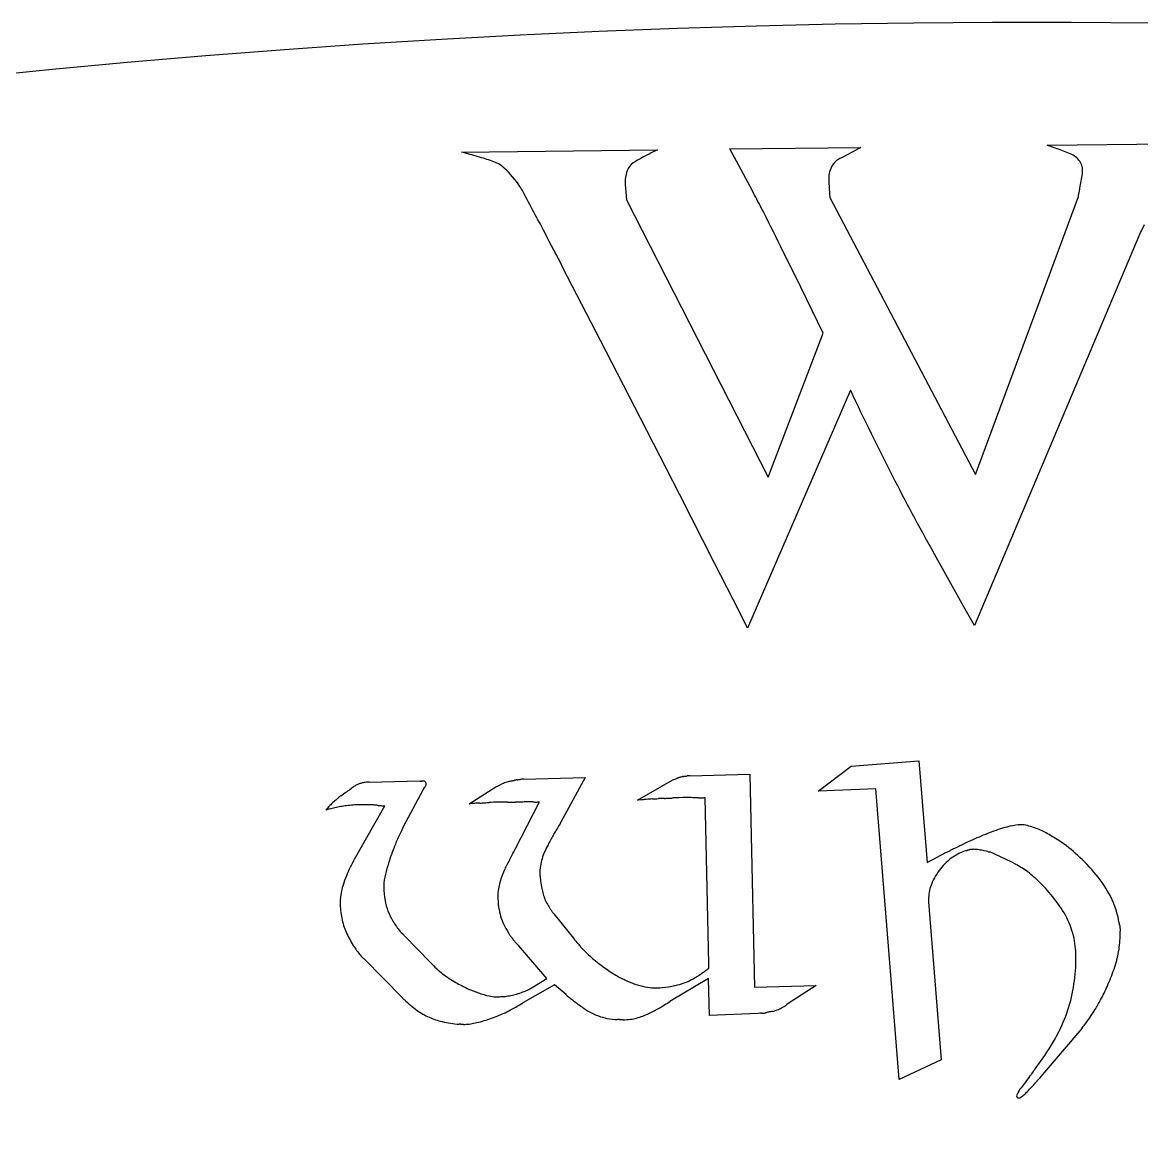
# Model space of a CAD drawing. Extents: x 7.4 to 31.4, y 13.7 to 28.6.
# Drawn here: x 17.107 to 19.768, y 25.981 to 28.63 of the extents above; entities that cross this region are included whole.
import ezdxf

# ---------------------------------------------------------------- set-up
doc = ezdxf.new("R2010")
doc.units = 0
doc.header["$MEASUREMENT"] = 0
doc.layers.add('APS_GEOMETRY', color=7, linetype='Continuous')

msp = doc.modelspace()

# ---------------------------------------------------------------- linework, layer by layer
at = {"layer": 'APS_GEOMETRY'}
for p, q in [((19.543031, 28.337975), (19.98173, 28.343024)), ((18.150774, 28.321953), (18.616891, 28.327317)), ((18.788511, 28.329292), (19.100271, 28.33288)), ((18.842475, 28.229365), (18.788511, 28.329292)), ((18.540146, 28.244675), (18.542361, 28.217659)), ((19.024034, 28.250244), (19.025868, 28.223223)), ((18.542361, 28.217659), (18.543099, 28.208654)), ((18.543099, 28.208654), (18.879754, 27.549315)), ((19.025868, 28.223223), (19.02648, 28.214216)), ((19.02648, 28.214216), (19.37329, 27.554995)), ((19.37329, 27.554995), (19.617562, 28.215941)), ((19.617562, 28.215941), (19.61804, 28.218485)), ((19.61804, 28.218485), (19.619476, 28.226119)), ((19.773596, 28.149181), (19.762815, 28.126205)), ((19.762815, 28.126205), (19.370307, 27.19644)), ((18.957465, 28.000392), (18.909494, 28.098103)), ((18.481568, 27.874054), (18.392106, 28.046953)), ((19.010901, 27.891064), (18.957465, 28.000392)), ((18.879754, 27.549315), (19.010901, 27.891064)), ((18.576496, 27.689538), (18.481568, 27.874054)), ((19.075429, 27.755711), (18.831073, 27.190234)), ((18.669356, 27.508173), (18.576496, 27.689538)), ((18.752615, 27.344724), (18.669356, 27.508173)), ((19.34555, 27.240589), (19.271281, 27.373037)), ((18.811459, 27.228857), (18.752615, 27.344724)), ((18.831073, 27.190234), (18.811459, 27.228857)), ((19.370307, 27.19644), (19.34555, 27.240589)), ((18.999083, 26.802022), (19.077276, 26.861828)), ((19.077276, 26.861828), (19.238355, 26.874771)), ((19.238355, 26.874771), (19.257801, 26.632768)), ((17.931296, 26.823779), (18.051871, 26.827109)), ((18.053047, 26.82636), (18.05353, 26.826371)), ((18.05353, 26.826371), (18.054206, 26.826385)), ((18.054206, 26.826385), (18.054303, 26.826387)), ((18.054303, 26.826387), (18.054593, 26.826393)), ((18.054593, 26.826393), (18.055076, 26.826403)), ((18.055076, 26.826403), (18.055752, 26.826418)), ((18.298498, 26.830791), (18.444582, 26.834662)), ((18.444582, 26.834662), (18.387272, 26.729042)), ((18.569462, 26.780853), (18.653512, 26.829037)), ((18.653512, 26.829037), (18.655814, 26.829859)), ((18.655814, 26.829859), (18.658117, 26.830682)), ((18.658117, 26.830682), (18.66042, 26.831504)), ((18.66042, 26.831504), (18.662722, 26.832326)), ((18.693512, 26.839166), (18.836505, 26.842971)), ((18.836505, 26.842971), (18.838848, 26.732429)), ((17.869255, 26.795396), (17.874584, 26.799376)), ((18.05779, 26.80326), (18.013162, 26.719563)), ((18.169037, 26.772364), (18.232378, 26.812375)), ((19.135871, 26.808359), (18.999083, 26.802022)), ((19.16758, 26.413755), (19.135871, 26.808359)), ((17.863925, 26.791416), (17.869255, 26.795396)), ((18.22165, 26.775799), (18.216915, 26.775699)), ((18.226578, 26.775904), (18.22165, 26.775799)), ((18.231699, 26.776012), (18.226578, 26.775904)), ((18.237014, 26.776125), (18.231699, 26.776012)), ((18.23914, 26.77617), (18.237014, 26.776125)), ((18.240879, 26.776207), (18.23914, 26.77617)), ((18.242618, 26.776244), (18.240879, 26.776207)), ((18.244744, 26.776289), (18.242618, 26.776244)), ((18.248609, 26.776371), (18.244744, 26.776289)), ((18.252474, 26.776453), (18.248609, 26.776371)), ((18.256339, 26.776535), (18.252474, 26.776453)), ((18.260204, 26.776617), (18.256339, 26.776535)), ((18.278814, 26.664873), (18.335977, 26.77745)), ((18.28805, 26.776434), (18.279546, 26.776253)), ((18.296553, 26.776614), (18.28805, 26.776434)), ((18.299548, 26.776677), (18.296553, 26.776614)), ((18.302351, 26.776737), (18.299548, 26.776677)), ((18.305153, 26.776796), (18.302351, 26.776737)), ((18.308148, 26.77686), (18.305153, 26.776796)), ((18.311337, 26.776927), (18.308148, 26.77686)), ((18.314719, 26.776999), (18.311337, 26.776927)), ((18.318101, 26.777071), (18.314719, 26.776999)), ((18.32129, 26.777138), (18.318101, 26.777071)), ((18.572067, 26.781102), (18.569462, 26.780853)), ((18.579882, 26.781847), (18.572067, 26.781102)), ((18.677217, 26.787005), (18.668327, 26.786816)), ((18.685334, 26.787177), (18.677217, 26.787005)), ((18.738577, 26.391567), (18.730186, 26.787354)), ((17.89949, 26.646003), (17.968841, 26.767346)), ((17.906724, 26.769896), (17.89996, 26.769752)), ((17.913101, 26.770031), (17.906724, 26.769896)), ((17.917739, 26.770129), (17.913101, 26.770031)), ((17.922377, 26.770228), (17.917739, 26.770129)), ((18.013162, 26.719563), (18.007888, 26.708431)), ((18.838848, 26.732429), (18.84724, 26.336641)), ((19.475548, 26.722405), (19.475741, 26.72242)), ((19.475741, 26.72242), (19.476319, 26.722466)), ((18.007888, 26.708431), (18.002429, 26.696908)), ((19.368529, 26.664161), (19.367084, 26.664045)), ((19.257801, 26.632768), (19.302434, 26.656522)), ((19.361593, 26.663603), (19.360051, 26.663479)), ((19.363134, 26.663727), (19.361593, 26.663603)), ((19.364579, 26.663843), (19.363134, 26.663727)), ((19.365832, 26.663944), (19.364579, 26.663843)), ((19.367084, 26.664045), (19.365832, 26.663944)), ((19.398077, 26.659651), (19.393626, 26.660748)), ((19.401935, 26.6587), (19.398077, 26.659651)), ((19.457822, 26.634103), (19.407037, 26.657947)), ((18.337313, 26.605017), (18.337345, 26.603471)), ((18.337345, 26.603471), (18.337378, 26.601924)), ((18.338217, 26.598849), (18.33825, 26.597303)), ((18.33825, 26.597303), (18.338282, 26.595757)), ((18.338282, 26.595757), (18.338315, 26.594211)), ((18.338315, 26.594211), (18.338348, 26.592665)), ((17.965833, 26.5809), (17.965868, 26.579257)), ((17.965868, 26.579257), (17.965907, 26.577421)), ((17.965907, 26.577421), (17.965946, 26.575585)), ((17.965946, 26.575585), (17.965981, 26.573943)), ((19.261039, 26.544212), (19.261248, 26.541611)), ((19.261248, 26.541611), (19.261442, 26.539202)), ((19.261442, 26.539202), (19.291603, 26.163866)), ((18.370249, 26.51059), (18.417103, 26.452808)), ((19.714558, 26.489512), (19.714682, 26.487971)), ((19.714682, 26.487971), (19.714806, 26.486429)), ((19.715824, 26.483408), (19.715948, 26.481867)), ((19.715948, 26.481867), (19.716072, 26.480325)), ((19.716072, 26.480325), (19.716196, 26.478784)), ((19.716196, 26.478784), (19.71632, 26.477243)), ((18.005331, 26.468825), (18.007798, 26.466461)), ((18.007798, 26.466461), (18.010462, 26.463907)), ((18.01561, 26.458216), (18.077266, 26.395334)), ((19.71632, 26.477243), (19.716622, 26.473485)), ((19.716622, 26.473485), (19.716908, 26.469921)), ((18.353396, 26.357106), (18.28679, 26.434577)), ((19.611001, 26.426795), (19.610932, 26.427662)), ((19.611087, 26.425736), (19.611001, 26.426795)), ((19.611187, 26.424483), (19.611087, 26.425736)), ((18.010221, 26.311162), (17.918534, 26.404342)), ((19.191424, 26.117031), (19.16758, 26.413755)), ((19.611303, 26.423038), (19.611187, 26.424483)), ((18.73879, 26.381518), (18.738577, 26.391567)), ((18.319052, 26.335497), (18.353396, 26.357106)), ((18.737768, 26.356748), (18.64612, 26.302216)), ((18.740393, 26.269413), (18.737768, 26.356748)), ((18.372276, 26.342039), (18.296616, 26.299446)), ((18.39984, 26.318649), (18.372276, 26.342039)), ((18.399856, 26.317876), (18.39984, 26.318649)), ((18.612948, 26.334767), (18.613625, 26.334782)), ((18.613625, 26.334782), (18.614108, 26.334792)), ((18.614108, 26.334792), (18.614591, 26.334802)), ((18.614591, 26.334802), (18.615267, 26.334817)), ((18.84724, 26.336641), (18.994097, 26.340528)), ((18.994097, 26.340528), (18.925443, 26.295764)), ((18.232127, 26.313546), (18.234446, 26.313595)), ((18.234446, 26.313595), (18.236765, 26.313645)), ((18.236765, 26.313645), (18.239084, 26.313694)), ((18.239084, 26.313694), (18.241403, 26.313743)), ((18.855524, 26.274174), (18.740393, 26.269413)), ((18.860066, 26.27427), (18.855524, 26.274174)), ((18.864414, 26.274362), (18.860066, 26.27427)), ((18.146796, 26.248321), (18.145346, 26.24829)), ((18.148052, 26.248347), (18.146796, 26.248321)), ((18.15174, 26.247652), (18.150774, 26.247632)), ((18.153093, 26.247681), (18.15174, 26.247652)), ((18.154446, 26.24771), (18.153093, 26.247681)), ((18.155412, 26.24773), (18.154446, 26.24771)), ((18.523289, 26.259396), (18.521743, 26.259364)), ((18.524835, 26.259429), (18.523289, 26.259396)), ((18.530262, 26.258771), (18.528716, 26.258738)), ((18.531808, 26.258804), (18.530262, 26.258771)), ((18.533354, 26.258836), (18.531808, 26.258804)), ((18.5349, 26.258869), (18.533354, 26.258836)), ((19.625396, 26.238005), (19.532546, 26.128929)), ((19.291603, 26.163866), (19.191424, 26.117031)), ((19.517249, 26.145541), (19.537432, 26.174312)), ((19.528737, 26.124454), (19.524395, 26.119354)), ((19.532546, 26.128929), (19.528737, 26.124454))]:
    msp.add_line(p, q, dxfattribs=at)
for centre, radius, start, end in [((19.495545, 4.630207), 24, 61.299397, 119.092201), ((17.696644, 26.637917), 1.744193, 73.556618, 74.908174), ((19.098033, 27.343753), 1.094941, 116.067066, 118.417888), ((21.116852, 24.493478), 4.336773, 117.709944, 118.417888), ((19.370947, 27.801209), 0.563676, 69.288725, 72.224399), ((19.29645, 27.604175), 0.774323, 66.784067, 69.288725), ((19.584558, 28.275867), 0.04345, 28.960103, 66.784067), ((17.836407, 27.111466), 1.25045, 71.960365, 73.556618), ((18.199165, 28.225297), 0.079035, 47.729378, 71.960365), ((18.582497, 28.263074), 0.040396, 124.946224, 159.545847), ((18.685724, 28.105734), 0.228562, 118.417888, 123.56459), ((19.066541, 28.269222), 0.040305, 126.197025, 160.041159), ((19.153697, 28.121551), 0.21162, 118.417888, 121.623104), ((19.586592, 28.276992), 0.041125, 350.039692, 28.960103), ((18.092912, 28.108406), 0.237001, 33.806343, 47.729378), ((18.615304, 28.250838), 0.07541, 159.545847, 184.687611), ((19.103876, 28.255664), 0.080026, 160.041159, 183.88387), ((11.416431, 29.665317), 8.328403, 350.120164, 350.354501), ((17.942076, 28.034267), 0.404201, 28.480888, 30.640987), ((18.862856, 28.368408), 0.769883, 349.349415, 350.120164), ((13.724249, 25.745995), 5.202768, 27.878839, 28.480888), ((17.663439, 27.576887), 1.347535, 27.047833, 28.960103), ((12.639234, 25.011642), 6.988734, 26.208172, 27.047833), ((8.532314, 22.999462), 11.076408, 27.596018, 27.878839), ((-10.746184, 12.922612), 32.829646, 27.431741, 27.596018), ((25.169879, 30.619223), 6.733649, 205.166753, 207.10333), ((23.915019, 29.976987), 5.323989, 207.10333, 209.281275), ((18.055577, 26.830975), 0.005356, 226.21457, 237.524502), ((18.053034, 26.82698), 0.000619, 237.524502, 271.21457), ((18.056736, 26.780043), 0.046385, 87.400495, 91.21457), ((18.057196, 26.790191), 0.036227, 83.084467, 87.400495), ((18.061003, 26.821578), 0.00461, 51.925163, 83.084467), ((18.059158, 26.819223), 0.007601, 27.779621, 51.925163), ((18.349963, 26.519051), 0.318039, 106.145987, 107.159965), ((18.374996, 26.432584), 0.408057, 105.250813, 106.145987), ((18.229902, 27.026537), 0.203795, 280.676892, 281.998867), ((18.247939, 26.941671), 0.117033, 281.998867, 283.743377), ((18.351529, 26.51812), 0.319002, 103.103228, 103.743377), ((18.367695, 26.448668), 0.39031, 102.524502, 103.103228), ((18.281497, 26.903122), 0.073448, 271.21457, 274.227357), ((18.282472, 26.889928), 0.060218, 274.227357, 277.554761), ((18.297678, 26.775271), 0.055443, 93.940881, 97.554761), ((18.300562, 26.733408), 0.097405, 91.21457, 93.940881), ((18.671346, 26.819967), 0.01507, 114.41316, 124.904637), ((18.673279, 26.815708), 0.019747, 105.250813, 114.41316), ((18.699951, 26.717879), 0.121147, 103.743377, 105.250813), ((18.715191, 26.655568), 0.185294, 102.524502, 103.743377), ((18.678629, 26.82958), 0.007769, 105.250813, 117.779621), ((18.678216, 26.831097), 0.006196, 91.21457, 105.250813), ((18.677953, 26.843486), 0.006196, 271.21457, 285.250813), ((18.677539, 26.845004), 0.007769, 285.250813, 297.779621), ((18.680111, 26.887604), 0.049485, 271.21457, 274.790904), ((18.680047, 26.888376), 0.050259, 274.790904, 278.339586), ((18.694626, 26.788921), 0.050259, 94.790904, 98.339586), ((18.694561, 26.789692), 0.049485, 91.21457, 94.790904), ((17.874518, 26.802473), 0.003098, 271.21457, 285.250813), ((17.874311, 26.803232), 0.003884, 285.250813, 297.779621), ((17.873902, 26.804009), 0.004763, 297.779621, 308.084467), ((17.872125, 26.806276), 0.007644, 308.084467, 316.21457), ((17.77142, 26.96319), 0.19389, 303.219953, 305.374264), ((17.812738, 26.904994), 0.122517, 305.374264, 308.084467), ((17.93033, 26.75494), 0.068123, 123.219953, 128.084467), ((17.922852, 26.766359), 0.054474, 117.779621, 123.219953), ((17.925758, 26.771349), 0.051646, 115.177059, 123.219953), ((17.93072, 26.760793), 0.06331, 107.913814, 115.177059), ((17.9252, 26.777869), 0.045364, 97.796514, 107.913814), ((17.933564, 26.716779), 0.107025, 91.21457, 97.796514), ((18.0742, 26.795485), 0.018158, 149.209186, 154.649518), ((18.078108, 26.793156), 0.022708, 144.344672, 149.209186), ((18.090269, 26.784432), 0.037674, 141.408998, 144.344672), ((18.070232, 26.800423), 0.012039, 136.21457, 141.408998), ((18.00903, 26.848966), 0.066139, 322.554761, 326.834225), ((18.028638, 26.836152), 0.042716, 326.834225, 332.159965), ((18.061271, 26.819151), 0.00586, 4.58103, 38.084467), ((18.060886, 26.81912), 0.006246, 332.159965, 4.58103), ((18.142026, 27.025068), 0.231088, 293.015979, 294.048224), ((18.157451, 26.9905), 0.193235, 294.048224, 295.177059), ((18.164742, 26.97499), 0.176097, 295.177059, 296.415693), ((18.178474, 26.947347), 0.145231, 296.415693, 297.779621), ((18.271146, 26.771426), 0.053606, 112.252081, 117.779621), ((18.274763, 26.762585), 0.063159, 107.159965, 112.252081), ((17.9305, 26.679895), 0.127964, 131.815864, 136.21457), ((17.963728, 26.642752), 0.177801, 128.084467, 131.815864), ((17.910895, 26.728221), 0.078731, 131.450928, 136.21457), ((17.912346, 26.726579), 0.080922, 126.752247, 131.450928), ((18.275038, 25.392993), 1.383437, 93.817132, 94.3944), ((18.24677, 25.816671), 0.958818, 93.123722, 93.817132), ((18.160079, 27.405197), 0.632072, 273.123722, 274.175506), ((18.165852, 27.326129), 0.552794, 274.175506, 275.300186), ((18.277548, 27.122446), 0.346264, 267.128953, 268.92396), ((18.275039, 26.988853), 0.212647, 268.92396, 271.21457), ((18.328736, 26.81896), 0.04248, 259.904637, 265.205564), ((18.327949, 26.809578), 0.033065, 265.205564, 271.21457), ((18.327949, 26.809578), 0.033065, 271.21457, 277.223576), ((18.326765, 26.818918), 0.04248, 277.223576, 282.524502), ((18.65956, 25.946864), 0.838776, 94.736023, 95.450964), ((18.727116, 25.131448), 1.656986, 94.227357, 94.736023), ((18.599515, 27.041345), 0.257477, 271.21457, 272.762727), ((18.598059, 27.071513), 0.28768, 272.762727, 274.227357), ((18.640471, 26.497718), 0.28768, 92.762727, 94.227357), ((18.639015, 26.527887), 0.257477, 91.21457, 92.762727), ((18.624314, 27.221288), 0.43608, 271.21457, 272.433445), ((18.625793, 27.18649), 0.401251, 272.433445, 273.704122), ((18.680177, 26.346447), 0.440551, 92.546789, 93.704122), ((18.675375, 26.454411), 0.33248, 91.21457, 92.546789), ((18.688612, 26.632572), 0.15464, 88.352164, 91.21457), ((18.688567, 26.631025), 0.156187, 85.503976, 88.352164), ((18.706121, 26.536272), 0.250516, 89.623429, 91.21457), ((18.706116, 26.535499), 0.251289, 88.034739, 89.623429), ((18.717697, 26.873013), 0.086424, 268.034739, 272.646666), ((18.715692, 26.916381), 0.129839, 272.646666, 276.408998), ((17.881616, 26.716574), 0.067157, 138.335666, 142.554761), ((17.992181, 26.20307), 0.578054, 105.595964, 106.469688), ((18.02988, 26.584642), 0.265622, 136.21457, 138.335666), ((17.927921, 26.433286), 0.339037, 104.455089, 105.595964), ((17.870745, 26.655088), 0.109984, 100.942148, 104.455089), ((17.87232, 26.646937), 0.118286, 97.554761, 100.942148), ((17.888381, 26.634942), 0.133064, 100.676892, 103.743377), ((17.887511, 26.639561), 0.128364, 97.554761, 100.676892), ((18.029885, 25.566049), 1.211275, 97.223576, 97.554761), ((18.065176, 25.287613), 1.491939, 96.925163, 97.223576), ((17.905171, 26.604974), 0.164897, 94.227357, 96.925163), ((17.902762, 26.637556), 0.132226, 91.21457, 94.227357), ((17.923557, 26.714569), 0.055671, 86.450928, 91.21457), ((17.923462, 26.713022), 0.057221, 81.752247, 86.450928), ((17.934817, 26.62123), 0.148455, 87.638235, 91.21457), ((17.934721, 26.61891), 0.150777, 84.089553, 87.638235), ((17.997066, 27.221139), 0.454671, 264.089553, 265.267706), ((17.996746, 27.217265), 0.450784, 265.267706, 266.450928), ((17.160785, 27.449891), 1.42343, 328.621988, 329.209186), ((18.419511, 26.704202), 0.03977, 152.159965, 154.649518), ((18.444139, 26.691195), 0.067621, 150.250813, 152.159965), ((18.368301, 26.734539), 0.01973, 330.250813, 336.770615), ((18.365091, 26.735917), 0.023223, 336.770615, 342.779621), ((19.494851, 26.54304), 0.180401, 96.142411, 105.175889), ((19.480763, 26.667159), 0.055485, 77.384696, 94.594253), ((19.454828, 26.551277), 0.174235, 67.698016, 77.384696), ((18.289521, 26.56089), 0.317684, 154.649518, 156.986824), ((18.574624, 26.568757), 0.242516, 147.982858, 151.145987), ((17.350247, 27.334342), 1.201513, 327.982858, 328.621988), ((19.677301, 26.001732), 0.752372, 111.098615, 114.411406), ((19.557357, 26.312595), 0.419171, 105.175889, 111.098615), ((19.429421, 26.489335), 0.241184, 60.623785, 67.698016), ((19.373908, 26.39072), 0.354351, 54.788682, 60.623785), ((18.497217, 26.46782), 0.54503, 157.829348, 161.101981), ((18.26846, 26.569836), 0.294801, 156.986824, 159.41316), ((12.633421, 29.646394), 6.384351, 332.017084, 332.159965), ((18.540851, 26.574924), 0.209594, 151.469688, 156.567799), ((18.535364, 26.590389), 0.197691, 151.145987, 154.649518), ((19.353866, 26.584634), 0.086851, 110.539649, 114.248077), ((19.741367, 25.860574), 0.907388, 114.411406, 117.427908), ((19.363574, 26.552057), 0.112213, 84.289407, 87.469237), ((19.373187, 26.385295), 0.359208, 46.320032, 55.193593), ((16.716936, 27.292408), 1.347699, 330.749025, 331.073184), ((17.108103, 27.076233), 0.900772, 331.073184, 331.469688), ((18.380029, 26.507938), 0.421165, 161.101981, 164.825029), ((19.42508, 26.01756), 1.315983, 151.856816, 152.474774), ((13.790264, 29.031732), 5.074352, 331.856816, 332.017084), ((18.434942, 26.611739), 0.097385, 161.983897, 172.241943), ((18.518947, 26.584417), 0.185721, 156.567799, 161.983897), ((19.40484, 26.524858), 0.148065, 125.254325, 141.082121), ((19.271962, 26.737852), 0.086851, 290.539649, 294.248077), ((19.268593, 26.74533), 0.095053, 294.248077, 297.792844), ((19.357235, 26.577156), 0.095053, 114.248077, 117.792844), ((19.382789, 26.556054), 0.109863, 106.859027, 125.254325), ((19.349936, 26.673528), 0.012373, 274.594253, 281.71927), ((19.349778, 26.674288), 0.013149, 281.71927, 288.630497), ((19.358179, 26.649368), 0.013149, 101.71927, 108.630497), ((19.358022, 26.650128), 0.012373, 94.594253, 101.71927), ((19.36105, 26.655813), 0.007769, 108.630497, 121.159305), ((19.360548, 26.657304), 0.006196, 94.594253, 108.630497), ((19.36164, 26.532717), 0.13165, 81.353733, 84.289407), ((19.334151, 26.351938), 0.314507, 80.123959, 81.353733), ((19.350601, 26.446427), 0.218597, 78.648857, 80.123959), ((19.411118, 26.695974), 0.038388, 256.159305, 261.599637), ((19.406496, 26.664678), 0.006752, 261.599637, 274.594253), ((19.288255, 26.296356), 0.482186, 38.66313, 46.320032), ((18.15204, 26.493827), 0.295114, 154.649518, 158.671509), ((18.469591, 26.311621), 0.660724, 151.469688, 152.159965), ((18.421672, 26.337672), 0.606181, 150.749025, 151.469688), ((18.407555, 26.500472), 0.449685, 164.825029, 168.307161), ((18.480718, 26.51691), 0.248439, 156.986824, 160.891433), ((19.258852, 26.104186), 1.128537, 152.474774, 153.142083), ((18.46449, 26.607713), 0.127206, 172.241943, 181.21457), ((19.399487, 26.52918), 0.141185, 141.082121, 157.628539), ((19.380968, 26.470414), 0.180833, 60.904186, 64.849372), ((19.308082, 26.339441), 0.33072, 57.987179, 60.904186), ((19.387675, 26.466754), 0.180575, 52.652951, 57.987179), ((18.236524, 26.46084), 0.38581, 158.671509, 162.188964), ((18.035925, 26.577385), 0.070179, 168.307161, 177.128953), ((18.468625, 26.5211), 0.235641, 160.891433, 164.900717), ((18.343573, 26.602056), 0.006196, 181.21457, 195.250813), ((18.34509, 26.60247), 0.007769, 195.250813, 207.779621), ((18.589618, 26.619892), 0.25274, 186.18431, 190.223073), ((19.355855, 26.425055), 0.233028, 47.957676, 52.652951), ((19.317074, 26.36923), 0.30058, 41.102953, 49.594253), ((19.460857, 26.434455), 0.261137, 24.736382, 38.66313), ((18.003248, 26.535787), 0.14079, 162.188964, 171.752247), ((18.168309, 26.578232), 0.202374, 181.21457, 190.107118), ((18.392865, 26.549738), 0.155657, 173.86219, 181.21457), ((18.342346, 26.555171), 0.104847, 164.900717, 173.86219), ((18.501426, 26.603987), 0.163127, 190.223073, 195.250813), ((18.465181, 26.594105), 0.125558, 195.250813, 201.770615), ((19.362859, 26.544256), 0.101576, 157.628539, 177.162845), ((19.212125, 26.277668), 0.439857, 34.085615, 41.102953), ((18.00623, 26.535354), 0.143804, 171.752247, 181.21457), ((18.038138, 26.536031), 0.175718, 181.21457, 193.135308), ((18.109582, 26.567764), 0.142721, 190.107118, 200.700699), ((18.441724, 26.556795), 0.204743, 182.899254, 190.211713), ((18.485825, 26.602349), 0.147788, 201.770615, 207.779621), ((18.837957, 26.823152), 0.563113, 210.959451, 211.593696), ((19.278562, 26.54562), 0.017579, 175.848091, 184.594253), ((19.275322, 26.545855), 0.014331, 166.159305, 175.848091), ((19.508001, 26.456175), 0.20923, 9.168175, 24.736382), ((18.112031, 26.568689), 0.145339, 200.700699, 211.104994), ((18.370245, 26.543919), 0.132113, 190.211713, 199.318333), ((18.922821, 26.875348), 0.662743, 211.593696, 212.178326), ((18.465873, 26.587834), 0.122867, 212.178326, 215.329042), ((18.496689, 26.609677), 0.16064, 215.329042, 218.084467), ((19.401853, 26.406053), 0.210773, 19.678793, 34.085615), ((18.024696, 26.532894), 0.161916, 193.135308, 205.555659), ((18.153999, 26.594011), 0.194354, 211.104994, 220.099066), ((18.396101, 26.552983), 0.159513, 199.318333, 206.873834), ((18.421455, 26.565831), 0.187936, 206.873834, 213.833813), ((19.720982, 26.486925), 0.006196, 184.594253, 198.630497), ((19.722472, 26.487428), 0.007769, 198.630497, 211.159305), ((18.140679, 26.588353), 0.290476, 205.555659, 212.543262), ((17.973387, 26.425226), 0.05358, 42.128953, 46.21457), ((17.972575, 26.424491), 0.054675, 38.084467, 42.128953), ((18.62658, 26.713235), 0.440473, 214.904637, 215.992401), ((18.645619, 26.727064), 0.464005, 215.992401, 217.052223), ((18.666974, 26.643392), 0.314258, 217.33391, 223.763717), ((19.419193, 26.412255), 0.192357, 4.594253, 19.678793), ((19.482063, 26.461071), 0.234668, 350.238994, 0.357859), ((19.674538, 26.467505), 0.04248, 353.284321, 358.585247), ((19.683949, 26.467272), 0.033065, 358.585247, 4.594253), ((18.040398, 26.524361), 0.171517, 212.543262, 221.640648), ((18.359997, 26.511424), 0.106121, 217.052223, 221.676797), ((18.363057, 26.514148), 0.110218, 221.676797, 226.21457), ((18.666133, 26.642587), 0.313093, 223.763717, 230.205483), ((17.938497, 26.428731), 0.032043, 214.904637, 219.874378), ((17.929021, 26.420815), 0.019695, 219.874378, 226.21457), ((17.925971, 26.417632), 0.015288, 226.21457, 234.344672), ((17.922613, 26.412951), 0.009526, 234.344672, 244.649518), ((18.747092, 26.739776), 0.439585, 230.205483, 234.802505), ((19.199846, 26.404899), 0.411857, 353.662392, 2.524223), ((19.462247, 26.46448), 0.254774, 340.528622, 350.238994), ((18.236926, 26.536982), 0.213437, 221.579106, 227.010293), ((18.222424, 26.521425), 0.19217, 227.010293, 232.734371), ((18.709424, 26.686372), 0.374233, 234.802505, 239.785004), ((18.458605, 26.747668), 0.461036, 304.904637, 306.117065), ((18.414659, 26.807895), 0.535591, 306.117065, 307.241943), ((19.129585, 26.582095), 0.607616, 336.424352, 340.528622), ((18.289654, 26.609788), 0.3032, 232.734371, 236.368836), ((18.26893, 26.578632), 0.265782, 236.368836, 240.250813), ((18.317442, 26.65764), 0.358461, 239.785004, 244.98263), ((18.666188, 26.625531), 0.299975, 241.073184, 246.350873), ((18.643244, 26.573136), 0.242777, 246.350873, 252.217915), ((18.626931, 26.489688), 0.152746, 284.283887, 292.56555), ((18.617821, 26.511611), 0.176488, 292.56555, 300.269174), ((18.512641, 26.667734), 0.364546, 302.178326, 303.595247), ((18.478151, 26.719654), 0.426877, 303.595247, 304.904637), ((19.206278, 26.404185), 0.405385, 344.729956, 353.662392), ((18.270762, 26.557613), 0.248077, 244.98263, 251.231463), ((18.271154, 26.558768), 0.249297, 251.231463, 257.432972), ((18.242035, 26.456528), 0.142357, 280.676892, 286.338577), ((18.232753, 26.488193), 0.175354, 286.338577, 291.439429), ((18.277177, 26.388677), 0.066673, 287.159965, 291.986824), ((18.269863, 26.40679), 0.086206, 291.986824, 296.231463), ((18.238541, 26.470358), 0.157073, 296.231463, 298.564445), ((18.24238, 26.463307), 0.149044, 298.564445, 300.959451), ((18.620187, 26.501246), 0.16728, 252.217915, 260.686783), ((18.610652, 26.443099), 0.108356, 260.686783, 271.21457), ((18.599981, 26.646739), 0.312297, 272.80571, 277.898434), ((18.615588, 26.534242), 0.198723, 277.898434, 284.283887), ((19.288259, 26.512852), 0.434492, 331.570386, 336.424352), ((18.019905, 26.316263), 0.010946, 207.779621, 216.752247), ((18.019023, 26.315604), 0.009845, 216.752247, 226.21457), ((18.019023, 26.315604), 0.009845, 226.21457, 235.676892), ((18.019644, 26.316514), 0.010946, 235.676892, 244.649518), ((18.1861, 26.480351), 0.243868, 225.429745, 234.713128), ((18.234444, 26.394092), 0.080579, 257.432972, 268.352164), ((18.238152, 26.467078), 0.15337, 271.21457, 276.113662), ((18.235661, 26.490338), 0.176763, 276.113662, 280.676892), ((18.118002, 26.571987), 0.32614, 299.825029, 302.373874), ((18.272439, 26.328387), 0.03771, 302.373874, 309.874378), ((18.936764, 26.980386), 0.852754, 230.978211, 231.862817), ((18.835521, 26.851438), 0.68881, 231.862817, 232.847084), ((18.971924, 27.03145), 0.914664, 232.847084, 233.588336), ((18.950484, 27.002382), 0.878545, 233.588336, 234.344672), ((18.353397, 26.750156), 0.535031, 299.954365, 301.417807), ((18.235125, 26.943781), 0.76192, 301.417807, 302.644135), ((18.896675, 26.327476), 0.042716, 300.269174, 305.594914), ((18.883041, 26.346522), 0.066139, 305.594914, 309.874378), ((19.271094, 26.38649), 0.338198, 334.046682, 344.729956), ((19.157571, 26.586012), 0.584253, 328.735894, 331.362542), ((18.143436, 26.420066), 0.170014, 234.713128, 245.836826), ((18.045508, 26.744587), 0.513438, 289.649518, 291.694927), ((18.091918, 26.627933), 0.387891, 291.694927, 294.048224), ((18.037971, 26.734386), 0.507122, 294.713135, 296.902713), ((18.138602, 26.536054), 0.284721, 296.902713, 299.825029), ((18.543599, 26.437396), 0.1823, 234.745335, 241.660886), ((18.537494, 26.426076), 0.169438, 241.660886, 248.834434), ((18.518659, 26.37743), 0.117273, 248.834434, 259.15326), ((18.532589, 26.396852), 0.138243, 284.539101, 290.772821), ((18.524753, 26.41751), 0.160337, 290.772821, 296.560745), ((18.470085, 26.547018), 0.300757, 294.843947, 297.414684), ((18.466678, 26.553587), 0.308156, 297.414684, 299.954365), ((18.863377, 26.323265), 0.048914, 271.21457, 276.18431), ((18.862199, 26.334137), 0.059849, 276.18431, 280.676892), ((18.966479, 25.855813), 0.429738, 101.998867, 102.524502), ((18.984519, 25.770933), 0.516514, 101.519416, 101.998867), ((18.994014, 25.724344), 0.56406, 101.080376, 101.519416), ((19.013961, 25.62249), 0.667849, 100.676892, 101.080376), ((18.854172, 26.411024), 0.137075, 285.250813, 287.913814), ((18.862081, 26.386555), 0.111359, 287.913814, 290.868394), ((18.866011, 26.376247), 0.100327, 290.868394, 294.14667), ((18.873631, 26.359249), 0.081699, 294.14667, 297.779621), ((18.842409, 26.418518), 0.14869, 297.779621, 299.111841), ((18.818895, 26.460744), 0.19702, 299.111841, 300.269174), ((19.337778, 26.4766), 0.373432, 325.450267, 328.735894), ((18.143935, 26.421179), 0.171233, 245.836826, 256.88563), ((18.164368, 26.508882), 0.261285, 256.88563, 265.825258), ((18.148139, 26.244262), 0.004087, 75.269174, 91.21457), ((18.146843, 26.239336), 0.00918, 64.649518, 75.269174), ((18.152757, 26.37296), 0.125258, 271.21457, 274.3944), ((18.152638, 26.374503), 0.126806, 274.3944, 277.554761), ((18.152434, 26.376048), 0.128364, 277.554761, 280.676892), ((18.151563, 26.380666), 0.133064, 280.676892, 283.743377), ((18.137236, 26.485993), 0.239037, 281.080376, 285.398864), ((18.135195, 26.493404), 0.246723, 285.398864, 289.649518), ((18.528387, 26.4282), 0.168967, 259.15326, 267.74634), ((18.524999, 26.251671), 0.00776, 79.904637, 91.21457), ((18.522939, 26.240097), 0.019516, 72.779621, 79.904637), ((18.531384, 26.424726), 0.165894, 271.21457, 277.330073), ((18.537313, 26.378639), 0.119427, 277.330073, 284.539101), ((19.150075, 26.445393), 0.47279, 325.014849, 334.046682), ((19.485655, 26.356959), 0.183515, 319.594253, 323.345982), ((19.165003, 26.595565), 0.583203, 323.345982, 325.450267), ((19.589196, 26.073875), 0.100514, 142.083806, 145.66671), ((19.295169, 26.302903), 0.272186, 322.083806, 323.408328), ((19.31249, 26.290043), 0.250614, 323.408328, 324.788682), ((21.665306, 24.470202), 2.723294, 143.062483, 143.408328), ((22.618827, 23.753301), 3.916252, 142.774083, 143.062483), ((19.502056, 26.122601), 0.001575, 158.029202, 184.594253), ((19.5036, 26.121978), 0.00324, 139.594253, 158.029202), ((19.5036, 26.121978), 0.00324, 121.159305, 139.594253), ((19.502739, 26.123402), 0.001575, 94.594253, 121.159305), ((19.598915, 26.067237), 0.112284, 145.66671, 149.056576), ((19.496994, 26.117549), 0.019695, 319.594253, 325.934445), ((19.486765, 26.124465), 0.032043, 325.934445, 330.904186), ((19.382873, 26.239878), 0.18589, 315.195548, 317.391655), ((19.383678, 26.239138), 0.184796, 317.391655, 319.594253), ((19.475797, 26.077973), 0.005348, 155.983794, 203.029202), ((19.535782, 26.051246), 0.071017, 143.408328, 155.983794), ((19.449105, 26.125718), 0.05991, 301.743935, 313.254062), ((19.351706, 26.229241), 0.202049, 313.254062, 316.760142), ((19.273657, 26.302636), 0.309187, 316.760142, 319.594253), ((19.504166, 26.110374), 0.009526, 301.159305, 311.464151), ((19.500351, 26.114692), 0.015288, 311.464151, 319.594253), ((19.477142, 26.07967), 0.007323, 211.159305, 224.399824), ((19.475286, 26.077852), 0.004725, 224.399824, 240.904186), ((19.475112, 26.077539), 0.004367, 240.904186, 258.648857), ((19.475315, 26.078552), 0.0054, 258.648857, 274.594253), ((19.474872, 26.084069), 0.010935, 274.594253, 301.743935)]:
    msp.add_arc(centre, radius, start, end, dxfattribs=at)

doc.saveas('drawing.dxf')
